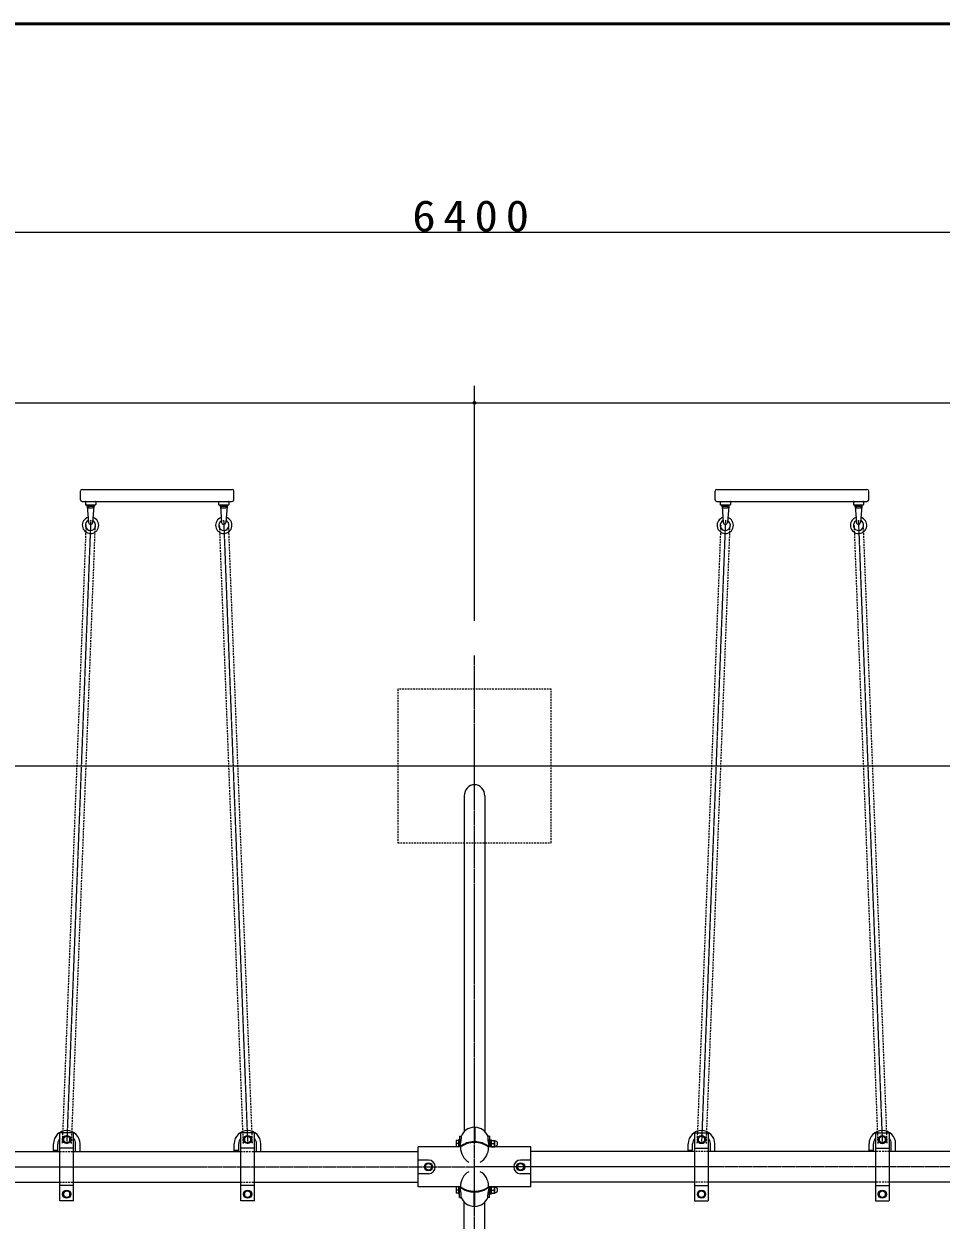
# Model space of a CAD drawing. Units: millimetres, scale not verified. Extents: x -35408 to 0, y -49934 to 13350.
# Drawn here: x -16100 to -13413, y 9844 to 13350 of the extents above; entities that cross this region are included whole.
import ezdxf

# ---------------------------------------------------------------- set-up
doc = ezdxf.new("R2010")
doc.units = ezdxf.units.MM
doc.linetypes.add('USER2', pattern=[6, 3, -1, 1, -1])
doc.linetypes.add('USER4', pattern=[8, 5, -3])
for name, color, linetype, lineweight in [('A3図枠', 7, 'Continuous', 25), ('線', 2, 'Continuous', 25), ('補助', 2, 'Continuous', 25)]:
    doc.layers.add(name, color=color, linetype=linetype, lineweight=lineweight)
doc.styles.add('ＭＳ ゴシック', font='')
doc.styles.get('ＭＳ ゴシック').set_extended_font_data('MS Gothic')

# ---------------------------------------------------------------- blocks, each defined once
blk = doc.blocks.new('dimension_origin')
at = {"color": 0, "linetype": 'Continuous', "lineweight": -2}
blk.add_circle((0, 0), 1.25, dxfattribs=at)

msp = doc.modelspace()

# ---------------------------------------------------------------- linework, layer by layer
at = {"layer": 'A3図枠', "lineweight": 50}
msp.add_line((0, 13350), (-19250, 13350), dxfattribs=at)
at = {"layer": '線', "color": 7, "lineweight": 13}
for p, q in [((-15935, 11955.45), (-15935, 11980.45)), ((-15930, 11985.45), (-15490, 11985.45)), ((-15485, 11955.45), (-15485, 11980.45)), ((-14075, 11955.45), (-14075, 11980.45)), ((-14070, 11985.45), (-13630, 11985.45)), ((-13625, 11955.45), (-13625, 11980.45)), ((-15930, 11950.45), (-15490, 11950.45)), ((-15920, 11949.25), (-15920, 11941.65)), ((-15918.8, 11950.45), (-15891.2, 11950.45)), ((-15918.8, 11940.45), (-15891.2, 11940.45)), ((-15914.712, 11936.761), (-15910.982, 11888.983)), ((-15895.288, 11936.761), (-15899.018, 11888.983)), ((-15890, 11949.25), (-15890, 11941.65)), ((-15530, 11949.25), (-15530, 11941.65)), ((-15528.8, 11950.45), (-15501.2, 11950.45)), ((-15528.8, 11940.45), (-15501.2, 11940.45)), ((-15524.712, 11936.761), (-15520.982, 11888.983)), ((-15505.288, 11936.761), (-15509.018, 11888.983)), ((-15500, 11949.25), (-15500, 11941.65)), ((-14070, 11950.45), (-13630, 11950.45)), ((-14060, 11949.25), (-14060, 11941.65)), ((-14058.8, 11950.45), (-14031.2, 11950.45)), ((-14058.8, 11940.45), (-14031.2, 11940.45)), ((-14054.712, 11936.761), (-14050.982, 11888.983)), ((-14035.288, 11936.761), (-14039.018, 11888.983)), ((-14030, 11949.25), (-14030, 11941.65)), ((-13670, 11949.25), (-13670, 11941.65)), ((-13668.8, 11950.45), (-13641.2, 11950.45)), ((-13668.8, 11940.45), (-13641.2, 11940.45)), ((-13664.712, 11936.761), (-13660.982, 11888.983)), ((-13645.288, 11936.761), (-13649.018, 11888.983)), ((-13640, 11949.25), (-13640, 11941.65)), ((-14810.25, 11087.121), (-14810.25, 10103.098)), ((-14749.75, 11087.121), (-14749.75, 10103.098)), ((-14823.75, 10089.603), (-14819.114, 10089.603)), ((-14823.75, 10089.603), (-14823.75, 10058.25)), ((-14736.25, 10089.603), (-14740.886, 10089.603)), ((-14736.25, 10089.603), (-14736.25, 10058.25)), ((-16555, 10044.55), (-15995, 10044.55)), ((-15955, 10044.55), (-15465, 10044.55)), ((-15425, 10044.55), (-14945, 10044.55)), ((-14821.326, 10058.25), (-14945, 10058.25)), ((-14945, 9941.75), (-14945, 10058.25)), ((-14615, 10058.25), (-14738.674, 10058.25)), ((-14615, 9941.75), (-14615, 10058.25)), ((-14135, 10044.55), (-14615, 10044.55)), ((-13605, 10044.55), (-14095, 10044.55)), ((-13005, 10044.55), (-13565, 10044.55)), ((-16555, 9955.45), (-15995, 9955.45)), ((-15955, 9955.45), (-15465, 9955.45)), ((-15425, 9955.45), (-14945, 9955.45)), ((-14821.326, 9941.75), (-14945, 9941.75)), ((-14823.75, 9910.397), (-14823.75, 9941.75)), ((-14615, 9941.75), (-14738.674, 9941.75)), ((-14736.25, 9910.397), (-14736.25, 9941.75)), ((-14135, 9955.45), (-14615, 9955.45)), ((-13605, 9955.45), (-14095, 9955.45)), ((-13005, 9955.45), (-13565, 9955.45)), ((-14823.75, 9910.397), (-14819.114, 9910.397)), ((-14810.25, 8912.879), (-14810.25, 9896.902)), ((-14749.75, 8912.879), (-14749.75, 9896.902)), ((-14736.25, 9910.397), (-14740.886, 9910.397))]:
    msp.add_line(p, q, dxfattribs=at)
at = {"layer": '線'}
for p, q in [((-15915.75, 11940.45), (-15894.25, 11940.45)), ((-15915.75, 11937.45), (-15915.75, 11940.45)), ((-15915.75, 11937.45), (-15894.25, 11937.45)), ((-15915.5, 11936.45), (-15915.5, 11937.45)), ((-15915.5, 11937.45), (-15894.5, 11937.45)), ((-15915.5, 11936.45), (-15894.5, 11936.45)), ((-15910, 11931.65), (-15900, 11931.65)), ((-15895.389, 11940.45), (-15896.193, 11937.45)), ((-15894.25, 11940.45), (-15895.054, 11937.45)), ((-15894.5, 11936.45), (-15894.5, 11937.45)), ((-15894.25, 11937.45), (-15894.25, 11940.45)), ((-15525.75, 11940.45), (-15504.25, 11940.45)), ((-15525.75, 11937.45), (-15525.75, 11940.45)), ((-15525.75, 11937.45), (-15504.25, 11937.45)), ((-15525.5, 11936.45), (-15525.5, 11937.45)), ((-15525.5, 11937.45), (-15504.5, 11937.45)), ((-15525.5, 11936.45), (-15504.5, 11936.45)), ((-15520, 11931.65), (-15510, 11931.65)), ((-15505.389, 11940.45), (-15506.193, 11937.45)), ((-15504.25, 11940.45), (-15505.054, 11937.45)), ((-15504.5, 11936.45), (-15504.5, 11937.45)), ((-15504.25, 11937.45), (-15504.25, 11940.45)), ((-14055.75, 11940.45), (-14034.25, 11940.45)), ((-14055.75, 11937.45), (-14055.75, 11940.45)), ((-14055.75, 11937.45), (-14034.25, 11937.45)), ((-14055.5, 11936.45), (-14055.5, 11937.45)), ((-14055.5, 11937.45), (-14034.5, 11937.45)), ((-14055.5, 11936.45), (-14034.5, 11936.45)), ((-14050, 11931.65), (-14040, 11931.65)), ((-14035.389, 11940.45), (-14036.193, 11937.45)), ((-14034.25, 11940.45), (-14035.054, 11937.45)), ((-14034.5, 11936.45), (-14034.5, 11937.45)), ((-14034.25, 11937.45), (-14034.25, 11940.45)), ((-13665.75, 11940.45), (-13644.25, 11940.45)), ((-13665.75, 11937.45), (-13665.75, 11940.45)), ((-13665.75, 11937.45), (-13644.25, 11937.45)), ((-13665.5, 11936.45), (-13665.5, 11937.45)), ((-13665.5, 11937.45), (-13644.5, 11937.45)), ((-13665.5, 11936.45), (-13644.5, 11936.45)), ((-13660, 11931.65), (-13650, 11931.65)), ((-13645.389, 11940.45), (-13646.193, 11937.45)), ((-13644.25, 11940.45), (-13645.054, 11937.45)), ((-13644.5, 11936.45), (-13644.5, 11937.45)), ((-13644.25, 11937.45), (-13644.25, 11940.45)), ((-15955, 10100), (-15995, 10100)), ((-15995, 9900), (-15995, 10100)), ((-15955, 9900), (-15955, 10100)), ((-15425, 10100), (-15465, 10100)), ((-15465, 9900), (-15465, 10100)), ((-15425, 9900), (-15425, 10100)), ((-14781, 10116.187), (-14781, 10071.413)), ((-14779, 10116.187), (-14779, 10071.413)), ((-14135, 10100), (-14095, 10100)), ((-14135, 10100), (-14135, 9900)), ((-14095, 10100), (-14095, 9900)), ((-13605, 10100), (-13565, 10100)), ((-13605, 10100), (-13605, 9900)), ((-13565, 10100), (-13565, 9900)), ((-16014, 10044.55), (-16014, 10067.5)), ((-16001, 10044.55), (-16001, 10067.5)), ((-15975, 10090.993), (-15984.5, 10085.508)), ((-15984.5, 10085.508), (-15984.5, 10074.539)), ((-15984.5, 10074.539), (-15975, 10069.054)), ((-15965.5, 10085.508), (-15975, 10090.993)), ((-15975, 10069.054), (-15965.5, 10074.539)), ((-15965.5, 10074.539), (-15965.5, 10085.508)), ((-15949, 10044.55), (-15949, 10067.5)), ((-15936, 10044.55), (-15936, 10067.5)), ((-15484, 10044.55), (-15484, 10067.5)), ((-15471, 10044.55), (-15471, 10067.5)), ((-15445, 10090.993), (-15454.5, 10085.508)), ((-15454.5, 10085.508), (-15454.5, 10074.539)), ((-15454.5, 10074.539), (-15445, 10069.054)), ((-15435.5, 10085.508), (-15445, 10090.993)), ((-15445, 10069.054), (-15435.5, 10074.539)), ((-15435.5, 10074.539), (-15435.5, 10085.508)), ((-15419, 10044.55), (-15419, 10067.5)), ((-15406, 10044.55), (-15406, 10067.5)), ((-14833.961, 10077.48), (-14834.25, 10076.98)), ((-14834.25, 10076.98), (-14834.25, 10058.98)), ((-14826.25, 10077.48), (-14833.961, 10077.48)), ((-14826.25, 10067.98), (-14833.113, 10067.98)), ((-14826.25, 10058.25), (-14826.25, 10079.98)), ((-14826.25, 10079.98), (-14823.75, 10079.98)), ((-14826.25, 10077.48), (-14826.25, 10058.48)), ((-14823.75, 10058.25), (-14823.75, 10079.98)), ((-14819.114, 10089.603), (-14819.114, 10081.788)), ((-14740.886, 10089.603), (-14740.886, 10081.788)), ((-14736.25, 10058.25), (-14736.25, 10079.98)), ((-14736.25, 10079.98), (-14733.75, 10079.98)), ((-14733.75, 10058.25), (-14733.75, 10079.98)), ((-14733.75, 10058.25), (-14733.75, 10078.73)), ((-14733.75, 10078.73), (-14730.75, 10078.73)), ((-14730.75, 10068.952), (-14733.75, 10068.148)), ((-14730.75, 10067.813), (-14733.75, 10067.009)), ((-14730.75, 10058.25), (-14730.75, 10078.73)), ((-14730.75, 10077.48), (-14721.039, 10077.48)), ((-14730.75, 10058.48), (-14730.75, 10077.48)), ((-14730.75, 10067.98), (-14721.887, 10067.98)), ((-14721.039, 10077.48), (-14720.75, 10076.98)), ((-14720.75, 10058.98), (-14720.75, 10076.98)), ((-14720.25, 10075.98), (-14720.75, 10075.98)), ((-14154, 10044.55), (-14154, 10067.5)), ((-14141, 10044.55), (-14141, 10067.5)), ((-14115, 10090.946), (-14124.5, 10085.461)), ((-14124.5, 10085.461), (-14124.5, 10074.492)), ((-14124.5, 10074.492), (-14115, 10069.007)), ((-14105.5, 10085.461), (-14115, 10090.946)), ((-14115, 10069.007), (-14105.5, 10074.492)), ((-14105.5, 10074.492), (-14105.5, 10085.461)), ((-14089, 10044.55), (-14089, 10067.5)), ((-14076, 10044.55), (-14076, 10067.5)), ((-13624, 10044.55), (-13624, 10067.5)), ((-13611, 10044.55), (-13611, 10067.5)), ((-13585, 10090.946), (-13594.5, 10085.461)), ((-13594.5, 10085.461), (-13594.5, 10074.492)), ((-13594.5, 10074.492), (-13585, 10069.007)), ((-13575.5, 10085.461), (-13585, 10090.946)), ((-13585, 10069.007), (-13575.5, 10074.492)), ((-13575.5, 10074.492), (-13575.5, 10085.461)), ((-13559, 10044.55), (-13559, 10067.5)), ((-13546, 10044.55), (-13546, 10067.5)), ((-16001, 10047.5), (-16014, 10047.5)), ((-15957, 10054.281), (-15993, 10054.281)), ((-15471, 10047.5), (-15484, 10047.5)), ((-15427, 10054.281), (-15463, 10054.281)), ((-14833.961, 10058.48), (-14834.25, 10058.98)), ((-14826.25, 10058.48), (-14833.961, 10058.48)), ((-14821.758, 10062.119), (-14821.758, 10058.25)), ((-14738.242, 10062.119), (-14738.242, 10058.25)), ((-14730.75, 10058.48), (-14721.039, 10058.48)), ((-14721.039, 10058.48), (-14720.75, 10058.98)), ((-14720.25, 10059.98), (-14720.75, 10059.98)), ((-14141, 10047.5), (-14154, 10047.5)), ((-14133, 10054.281), (-14097, 10054.281)), ((-13611, 10047.5), (-13624, 10047.5)), ((-13603, 10054.281), (-13567, 10054.281)), ((-14915, 10020), (-14945, 10020)), ((-14920.485, 10009.5), (-14925.97, 10000)), ((-14925.97, 10000), (-14920.485, 9990.5)), ((-14909.515, 10009.5), (-14920.485, 10009.5)), ((-14904.03, 10000), (-14909.515, 10009.5)), ((-14909.515, 9990.5), (-14904.03, 10000)), ((-14650.485, 10009.5), (-14655.97, 10000)), ((-14655.97, 10000), (-14650.485, 9990.5)), ((-14639.515, 10009.5), (-14650.485, 10009.5)), ((-14615, 10020), (-14645, 10020)), ((-14634.03, 10000), (-14639.515, 10009.5)), ((-14639.515, 9990.5), (-14634.03, 10000)), ((-14915, 9980), (-14945, 9980)), ((-14920.485, 9990.5), (-14909.515, 9990.5)), ((-14650.485, 9990.5), (-14639.515, 9990.5)), ((-14615, 9980), (-14645, 9980)), ((-15957, 9945.719), (-15993, 9945.719)), ((-15975, 9930.993), (-15984.5, 9925.508)), ((-15984.5, 9925.508), (-15984.5, 9914.539)), ((-15965.5, 9925.508), (-15975, 9930.993)), ((-15965.5, 9914.539), (-15965.5, 9925.508)), ((-15427, 9945.719), (-15463, 9945.719)), ((-15445, 9930.993), (-15454.5, 9925.508)), ((-15454.5, 9925.508), (-15454.5, 9914.539)), ((-15435.5, 9925.508), (-15445, 9930.993)), ((-15435.5, 9914.539), (-15435.5, 9925.508)), ((-14833.961, 9941.52), (-14834.25, 9941.02)), ((-14834.25, 9941.02), (-14834.25, 9923.02)), ((-14833.961, 9922.52), (-14834.25, 9923.02)), ((-14826.25, 9941.52), (-14833.961, 9941.52)), ((-14826.25, 9922.52), (-14833.961, 9922.52)), ((-14826.25, 9932.02), (-14833.113, 9932.02)), ((-14826.25, 9920.02), (-14826.25, 9941.75)), ((-14826.25, 9941.52), (-14826.25, 9922.52)), ((-14823.75, 9920.02), (-14823.75, 9941.75)), ((-14821.758, 9937.881), (-14821.758, 9941.75)), ((-14781, 9883.813), (-14781, 9928.587)), ((-14779, 9883.813), (-14779, 9928.587)), ((-14738.242, 9937.881), (-14738.242, 9941.75)), ((-14736.25, 9920.02), (-14736.25, 9941.75)), ((-14733.75, 9921.27), (-14733.75, 9941.75)), ((-14733.75, 9920.02), (-14733.75, 9941.75)), ((-14730.75, 9932.991), (-14733.75, 9932.187)), ((-14730.75, 9931.852), (-14733.75, 9931.048)), ((-14730.75, 9921.27), (-14730.75, 9941.75)), ((-14730.75, 9941.52), (-14721.039, 9941.52)), ((-14730.75, 9922.52), (-14730.75, 9941.52)), ((-14730.75, 9932.02), (-14721.887, 9932.02)), ((-14730.75, 9922.52), (-14721.039, 9922.52)), ((-14721.039, 9941.52), (-14720.75, 9941.02)), ((-14721.039, 9922.52), (-14720.75, 9923.02)), ((-14720.75, 9923.02), (-14720.75, 9941.02)), ((-14720.25, 9940.02), (-14720.75, 9940.02)), ((-14720.25, 9924.02), (-14720.75, 9924.02)), ((-14133, 9945.719), (-14097, 9945.719)), ((-14115, 9930.946), (-14124.5, 9925.461)), ((-14124.5, 9925.461), (-14124.5, 9914.492)), ((-14105.5, 9925.461), (-14115, 9930.946)), ((-14105.5, 9914.492), (-14105.5, 9925.461)), ((-13603, 9945.719), (-13567, 9945.719)), ((-13585, 9930.946), (-13594.5, 9925.461)), ((-13594.5, 9925.461), (-13594.5, 9914.492)), ((-13575.5, 9925.461), (-13585, 9930.946)), ((-13575.5, 9914.492), (-13575.5, 9925.461)), ((-15955, 9900), (-15995, 9900)), ((-15984.5, 9914.539), (-15975, 9909.054)), ((-15975, 9909.054), (-15965.5, 9914.539)), ((-15425, 9900), (-15465, 9900)), ((-15454.5, 9914.539), (-15445, 9909.054)), ((-15445, 9909.054), (-15435.5, 9914.539)), ((-14823.75, 9920.02), (-14826.25, 9920.02)), ((-14819.114, 9910.397), (-14819.114, 9918.212)), ((-14740.886, 9910.397), (-14740.886, 9918.212)), ((-14733.75, 9920.02), (-14736.25, 9920.02)), ((-14733.75, 9921.27), (-14730.75, 9921.27)), ((-14135, 9900), (-14095, 9900)), ((-14124.5, 9914.492), (-14115, 9909.007)), ((-14115, 9909.007), (-14105.5, 9914.492)), ((-13605, 9900), (-13565, 9900)), ((-13594.5, 9914.492), (-13585, 9909.007)), ((-13585, 9909.007), (-13575.5, 9914.492))]:
    msp.add_line(p, q, dxfattribs=at)
at = {"layer": '線', "color": 20, "linetype": 'USER2'}
for p, q in [((-15904.76, 11895.445), (-15975, 10067.5)), ((-15515.24, 11895.445), (-15445, 10067.5)), ((-14044.76, 11895.445), (-14115, 10067.5)), ((-13655.24, 11895.445), (-13585, 10067.5)), ((-14780, 8500), (-14780, 11500)), ((-18305, 11175), (-11255, 11175)), ((-17515, 10000), (-14780, 10000)), ((-12045, 10000), (-14780, 10000))]:
    msp.add_line(p, q, dxfattribs=at)
at = {"layer": '線', "color": 4, "linetype": 'USER4'}
for p, q in [((-15918.576, 11880.965), (-15988.24, 10068.009)), ((-15892.095, 11879.947), (-15961.76, 10066.991)), ((-15527.905, 11879.947), (-15458.24, 10066.991)), ((-15501.424, 11880.965), (-15431.76, 10068.009)), ((-14058.576, 11880.965), (-14128.24, 10068.009)), ((-14032.095, 11879.947), (-14101.76, 10066.991)), ((-13667.905, 11879.947), (-13598.24, 10066.991)), ((-13641.424, 11880.965), (-13571.76, 10068.009)), ((-15995, 10044.55), (-15955, 10044.55)), ((-15465, 10044.55), (-15425, 10044.55)), ((-14095, 10044.55), (-14135, 10044.55)), ((-13565, 10044.55), (-13605, 10044.55)), ((-15995, 9955.45), (-15955, 9955.45)), ((-15465, 9955.45), (-15425, 9955.45)), ((-14095, 9955.45), (-14135, 9955.45)), ((-13565, 9955.45), (-13605, 9955.45))]:
    msp.add_line(p, q, dxfattribs=at)
msp.add_lwpolyline([(-15005, 10950), (-14555, 10950), (-14555, 11400), (-15005, 11400)], close=True, dxfattribs=at)
at = {"layer": '線'}
for centre, radius in [((-15975, 10080.024), 12), ((-15975, 10080.024), 9.5), ((-15445, 10080.024), 12), ((-15445, 10080.024), 9.5), ((-14115, 10079.976), 12), ((-14115, 10079.976), 9.5), ((-13585, 10079.976), 12), ((-13585, 10079.976), 9.5), ((-14915, 10000), 12), ((-14915, 10000), 9.5), ((-14645, 10000), 12), ((-14645, 10000), 9.5), ((-15975, 9920.024), 12), ((-15975, 9920.024), 9.5), ((-15445, 9920.024), 12), ((-15445, 9920.024), 9.5), ((-14115, 9919.976), 12), ((-14115, 9919.976), 9.5), ((-13585, 9919.976), 12), ((-13585, 9919.976), 9.5)]:
    msp.add_circle(centre, radius, dxfattribs=at)
at = {"layer": '線', "color": 7, "lineweight": 13}
for centre, radius, start, end in [((-15930, 11980.45), 5, 90, 180), ((-15490, 11980.45), 5, 0, 90), ((-14070, 11980.45), 5, 90, 180), ((-13630, 11980.45), 5, 0, 90), ((-15930, 11955.45), 5, 180, 270), ((-15918.8, 11949.25), 1.2, 90, 180), ((-15918.8, 11941.65), 1.2, 180, 270), ((-15918.7, 11936.45), 4, 4.46422, 90), ((-15891.3, 11936.45), 4, 90, 175.53578), ((-15891.2, 11949.25), 1.2, 0, 90), ((-15891.2, 11941.65), 1.2, 270, 0), ((-15528.8, 11949.25), 1.2, 90, 180), ((-15528.8, 11941.65), 1.2, 180, 270), ((-15528.7, 11936.45), 4, 4.46422, 90), ((-15501.3, 11936.45), 4, 90, 175.53578), ((-15501.2, 11949.25), 1.2, 0, 90), ((-15501.2, 11941.65), 1.2, 270, 0), ((-15490, 11955.45), 5, 270, 0), ((-14070, 11955.45), 5, 180, 270), ((-14058.8, 11949.25), 1.2, 90, 180), ((-14058.8, 11941.65), 1.2, 180, 270), ((-14058.7, 11936.45), 4, 4.46422, 90), ((-14031.3, 11936.45), 4, 90, 175.53578), ((-14031.2, 11949.25), 1.2, 0, 90), ((-14031.2, 11941.65), 1.2, 270, 0), ((-13668.8, 11949.25), 1.2, 90, 180), ((-13668.8, 11941.65), 1.2, 180, 270), ((-13668.7, 11936.45), 4, 4.46422, 90), ((-13641.3, 11936.45), 4, 90, 175.53578), ((-13641.2, 11949.25), 1.2, 0, 90), ((-13641.2, 11941.65), 1.2, 270, 0), ((-13630, 11955.45), 5, 270, 0), ((-15905.336, 11880.456), 24, 106.40431, 267.86271), ((-15905.336, 11880.456), 15, 113.79504, 267.86271), ((-15905, 11889.45), 6, 184.46422, 355.53578), ((-15905.336, 11880.456), 24, 267.86271, 71.95745), ((-15905.336, 11880.456), 15, 267.86271, 63.47196), ((-15514.664, 11880.456), 24, 108.04255, 272.13729), ((-15514.664, 11880.456), 15, 116.52804, 272.13729), ((-15515, 11889.45), 6, 184.46422, 355.53578), ((-15514.664, 11880.456), 15, 272.13729, 66.20496), ((-15514.664, 11880.456), 24, 272.13729, 73.59569), ((-14045.336, 11880.456), 24, 106.40431, 267.86271), ((-14045.336, 11880.456), 15, 113.79504, 267.86271), ((-14045, 11889.45), 6, 184.46422, 355.53578), ((-14045.336, 11880.456), 24, 267.86271, 71.95745), ((-14045.336, 11880.456), 15, 267.86271, 63.47196), ((-13654.664, 11880.456), 24, 108.04255, 272.13729), ((-13654.664, 11880.456), 15, 116.52804, 272.13729), ((-13655, 11889.45), 6, 184.46422, 355.53578), ((-13654.664, 11880.456), 15, 272.13729, 66.20496), ((-13654.664, 11880.456), 24, 272.13729, 73.59569)]:
    msp.add_arc(centre, radius, start, end, dxfattribs=at)
at = {"layer": '線'}
for centre, radius, start, end in [((-15905, 11942.93), 12.339, 211.68134, 246.09448), ((-15905, 11942.93), 12.339, 293.90552, 328.31866), ((-15515, 11942.93), 12.339, 211.68134, 246.09448), ((-15515, 11942.93), 12.339, 293.90552, 328.31866), ((-14045, 11942.93), 12.339, 211.68134, 246.09448), ((-14045, 11942.93), 12.339, 293.90552, 328.31866), ((-13655, 11942.93), 12.339, 211.68134, 246.09448), ((-13655, 11942.93), 12.339, 293.90552, 328.31866), ((-15975, 10067.5), 39, 0, 180), ((-15445, 10067.5), 39, 0, 180), ((-14115, 10067.5), 39, 0, 180), ((-13585, 10067.5), 39, 0, 180), ((-15975, 10067.5), 26, 140.28486, 180), ((-15975, 10067.5), 26, 0, 39.71514), ((-15445, 10067.5), 26, 140.28486, 180), ((-15445, 10067.5), 26, 0, 39.71514), ((-14820.242, 10072.73), 13.72, 159.74445, 200.25555), ((-14820.242, 10063.23), 13.72, 159.74445, 200.25555), ((-14777.75, 10000), 74.179, 92.51109, 126.38871), ((-14916.482, 10084.862), 97.417, 346.49913, 358.1915), ((-14780, 10000), 71.42, 54.64617, 125.35383), ((-14782.25, 10000), 74.179, 53.61129, 87.48891), ((-14643.518, 10084.862), 97.417, 181.8085, 193.50087), ((-14734.758, 10072.73), 13.72, 339.74445, 20.25555), ((-14734.758, 10063.23), 13.72, 339.74445, 20.25555), ((-14720.25, 10067.98), 8, 270, 90), ((-14115, 10067.5), 26, 140.28486, 180), ((-14115, 10067.5), 26, 0, 39.71514), ((-13585, 10067.5), 26, 140.28486, 180), ((-13585, 10067.5), 26, 0, 39.71514), ((-14915, 10000), 20, 270, 90), ((-14645, 10000), 20, 90, 270), ((-14820.242, 9936.77), 13.72, 159.74445, 200.25555), ((-14820.242, 9927.27), 13.72, 159.74445, 200.25555), ((-14777.75, 10000), 74.179, 233.61129, 267.48891), ((-14916.482, 9915.138), 97.417, 1.8085, 13.50087), ((-14780, 10000), 71.42, 234.64617, 305.35383), ((-14782.25, 10000), 74.179, 272.51109, 306.38871), ((-14643.518, 9915.138), 97.417, 166.49913, 178.1915), ((-14734.758, 9936.77), 13.72, 339.74445, 20.25555), ((-14734.758, 9927.27), 13.72, 339.74445, 20.25555), ((-14720.25, 9932.02), 8, 270, 90)]:
    msp.add_arc(centre, radius, start, end, dxfattribs=at)
at = {"layer": '線', "color": 7, "lineweight": 13}
for centre, major_axis, start_param, end_param in [((-14780, 11087.121), (0, 32.862), 4.71238898, 7.85398163), ((-14777.75, 10075.795), (-44, 0), 4.78631995, 5.93941253), ((-14782.25, 10075.795), (-44, 0), 3.48536543, 4.63845801), ((-14777.75, 9924.205), (-44, 0), 0.34377278, 1.49686536), ((-14782.25, 9924.205), (-44, 0), 1.64472729, 2.79781987)]:
    msp.add_ellipse(centre, major_axis=major_axis, ratio=0.920505, start_param=start_param, end_param=end_param, dxfattribs=at)
at = {"layer": '線'}
for centre, major_axis, start_param, end_param in [((-14780, 10058.25), (0, 48.25), 1.57079633, 2.72423474), ((-14780, 10058.25), (0, 48.25), 3.55895057, 4.71238898), ((-14780, 9941.75), (0, -48.25), 3.55895057, 4.71238898), ((-14780, 9941.75), (0, -48.25), 1.57079633, 2.72423474)]:
    msp.add_ellipse(centre, major_axis=major_axis, ratio=0.856487, start_param=start_param, end_param=end_param, dxfattribs=at)
at = {"layer": '補助', "lineweight": 13}
for p, q in [((-17980, 12739.171), (-11580, 12739.171)), ((-14780, 11600), (-14780, 12289.171)), ((-14780, 11600), (-14780, 12289.171)), ((-17980, 12239.171), (-14780, 12239.171)), ((-14780, 12239.171), (-11580, 12239.171))]:
    msp.add_line(p, q, dxfattribs=at)

# ---------------------------------------------------------------- block references
at = {"layer": '補助', "lineweight": 13, "xscale": 3.33, "yscale": 3.33}
msp.add_blockref('dimension_origin', (-14780, 12239.171), dxfattribs=at)
at = {"layer": '補助', "lineweight": 13, "xscale": 3.33, "yscale": 3.33, "rotation": 180}
msp.add_blockref('dimension_origin', (-14780, 12239.171), dxfattribs=at)

# ---------------------------------------------------------------- texts
at = {"layer": '補助', "insert": (-14780, 12740.171), "char_height": 91.64, "attachment_point": 8, "style": 'ＭＳ ゴシック'}
msp.add_mtext('\\T1.33;\\W1.1;6400', dxfattribs=at)

doc.saveas('drawing.dxf')
